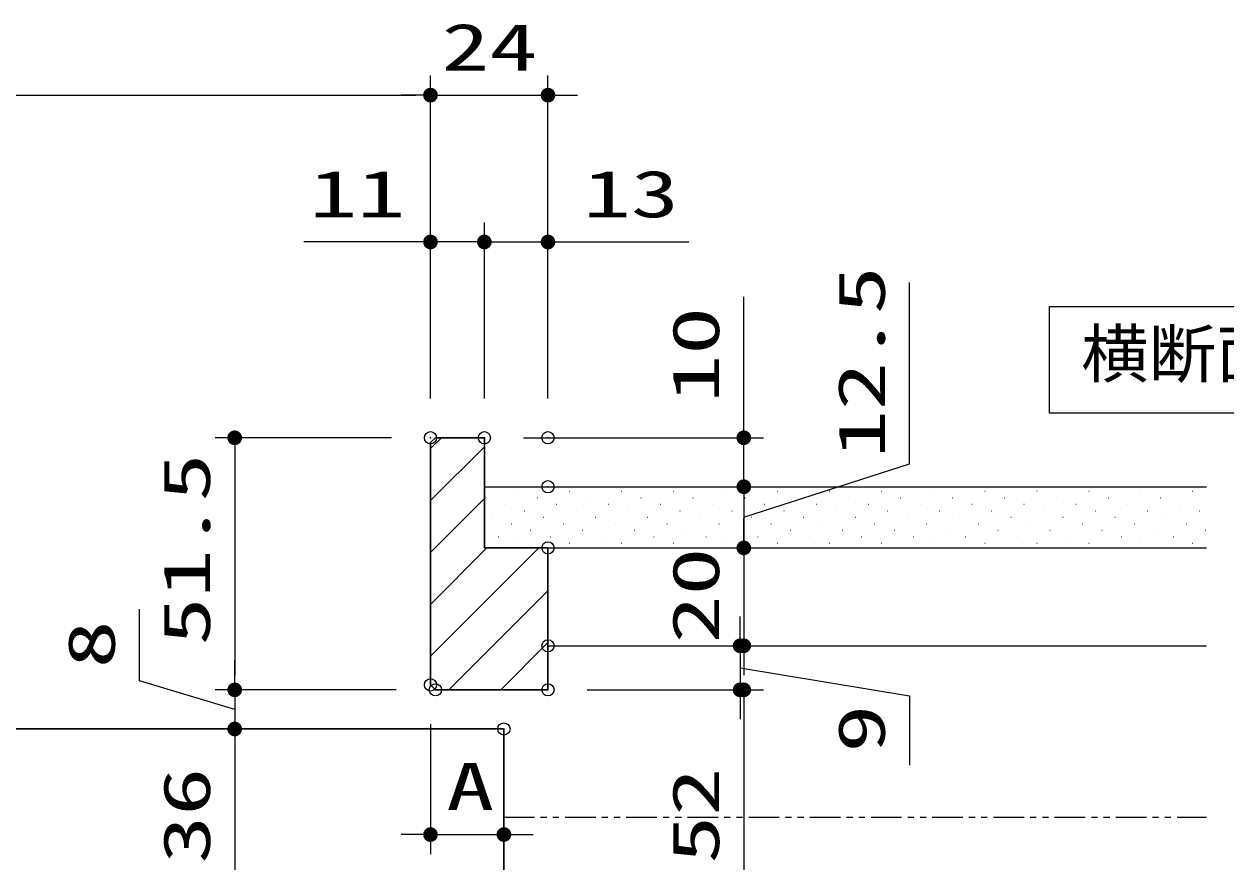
# Model space of a CAD drawing. Units: millimetres, scale not verified. Extents: x -1306 to 1306, y -607 to 607.
# Drawn here: x -882.8 to -637.2, y -303.7 to -132.5 of the extents above; entities that cross this region are included whole.
import ezdxf
from ezdxf.enums import TextEntityAlignment as Align

# ---------------------------------------------------------------- set-up
doc = ezdxf.new("R2010")
doc.units = ezdxf.units.MM
doc.header["$LTSCALE"] = 5
doc.header["$PDMODE"] = 32
doc.header["$PDSIZE"] = 2.5
doc.linetypes.add('USER1', pattern=[2.5, 1.25, -0.25, 0.25, -0.25, 0.25, -0.25])
for name, color, linetype, lineweight in [('0-1_線(黄)', 2, 'Continuous', 15), ('0-8_二点鎖線', 4, 'USER1', 9), ('0-D_線(白)', 7, 'Continuous', 30), ('1-1_寸法線', 3, 'Continuous', 13), ('1-2_ハッチング', 6, 'Continuous', 9), ('1-4_DEFPOINTS', 7, 'Continuous', 5), ('1-5_0', 3, 'Continuous', 25)]:
    doc.layers.add(name, color=color, linetype=linetype, lineweight=lineweight)
doc.styles.add('ＭＳ ゴシック', font='')
doc.styles.get('ＭＳ ゴシック').set_extended_font_data('MS Gothic')

# ---------------------------------------------------------------- blocks, each defined once
blk = doc.blocks.new('_DOT')
at = {"layer": '1-5_0'}
blk.add_line((-2.5, 0), (-5, 0), dxfattribs=at)
for points in [[(0, 0), (-2.5, 0), (-2.48, 0.313)], [(0, 0), (-2.48, -0.313), (-2.5, 0)], [(0, 0), (-2.48, 0.313), (-2.421, 0.622)], [(0, 0), (-2.421, -0.622), (-2.48, -0.313)], [(0, 0), (-2.421, 0.622), (-2.324, 0.92)], [(0, 0), (-2.324, -0.92), (-2.421, -0.622)], [(0, 0), (-2.324, 0.92), (-2.191, 1.204)], [(0, 0), (-2.191, -1.204), (-2.324, -0.92)], [(0, 0), (-2.191, 1.204), (-2.023, 1.469)], [(0, 0), (-2.023, -1.469), (-2.191, -1.204)], [(0, 0), (-2.023, 1.469), (-1.822, 1.711)], [(0, 0), (-1.822, -1.711), (-2.023, -1.469)], [(0, 0), (-1.822, 1.711), (-1.594, 1.926)], [(0, 0), (-1.594, -1.926), (-1.822, -1.711)], [(0, 0), (-1.594, 1.926), (-1.34, 2.111)], [(0, 0), (-1.34, -2.111), (-1.594, -1.926)], [(0, 0), (-1.34, 2.111), (-1.064, 2.262)], [(0, 0), (-1.064, -2.262), (-1.34, -2.111)], [(0, 0), (-1.064, 2.262), (-0.773, 2.378)], [(0, 0), (-0.773, -2.378), (-1.064, -2.262)], [(0, 0), (-0.773, 2.378), (-0.468, 2.456)], [(0, 0), (-0.468, -2.456), (-0.773, -2.378)], [(0, 0), (-0.468, 2.456), (-0.157, 2.495)], [(0, 0), (-0.157, -2.495), (-0.468, -2.456)], [(0, 0), (-0.157, 2.495), (0.157, 2.495)], [(0, 0), (0.157, -2.495), (-0.157, -2.495)], [(0, 0), (0.157, 2.495), (0.468, 2.456)], [(0, 0), (0.468, 2.456), (0.773, 2.378)], [(0, 0), (0.773, 2.378), (1.064, 2.262)], [(0, 0), (1.064, 2.262), (1.34, 2.111)], [(0, 0), (1.34, 2.111), (1.594, 1.926)], [(0, 0), (1.594, 1.926), (1.822, 1.711)], [(0, 0), (1.822, 1.711), (2.023, 1.469)], [(0, 0), (2.023, 1.469), (2.191, 1.204)], [(0, 0), (2.191, 1.204), (2.324, 0.92)], [(0, 0), (2.324, 0.92), (2.421, 0.622)], [(0, 0), (2.421, 0.622), (2.48, 0.313)], [(0, 0), (2.48, 0.313), (2.5, 0)], [(0, 0), (0.468, -2.456), (0.157, -2.495)], [(0, 0), (0.773, -2.378), (0.468, -2.456)], [(0, 0), (1.064, -2.262), (0.773, -2.378)], [(0, 0), (1.34, -2.111), (1.064, -2.262)], [(0, 0), (1.594, -1.926), (1.34, -2.111)], [(0, 0), (1.822, -1.711), (1.594, -1.926)], [(0, 0), (2.023, -1.469), (1.822, -1.711)], [(0, 0), (2.191, -1.204), (2.023, -1.469)], [(0, 0), (2.324, -0.92), (2.191, -1.204)], [(0, 0), (2.421, -0.622), (2.324, -0.92)], [(0, 0), (2.48, -0.313), (2.421, -0.622)], [(0, 0), (2.5, 0), (2.48, -0.313)]]:
    blk.add_solid(points, dxfattribs=at)

msp = doc.modelspace()

# ---------------------------------------------------------------- linework, layer by layer
at = {"layer": '0-1_線(黄)'}
for p, q in [((-788.739, -227.029), (-641.239, -227.029)), ((-775.739, -239.529), (-641.239, -239.529)), ((-775.739, -259.529), (-641.239, -259.529))]:
    msp.add_line(p, q, dxfattribs=at)
msp.add_lwpolyline([(-673.277, -190.194), (-573.699, -190.194), (-573.699, -212.029), (-673.277, -212.029)], close=True, dxfattribs=at)
at = {"layer": '0-8_二点鎖線'}
msp.add_line((-784.739, -294.529), (-641.239, -294.529), dxfattribs=at)
at = {"layer": '0-D_線(白)'}
for p, q in [((-798.739, -217.029), (-799.739, -218.029)), ((-799.739, -218.029), (-799.739, -267.529)), ((-788.739, -217.029), (-798.739, -217.029)), ((-788.739, -239.529), (-788.739, -217.029)), ((-788.739, -239.529), (-775.739, -239.529)), ((-775.739, -239.529), (-775.739, -268.529)), ((-775.739, -251.529), (-775.739, -268.529)), ((-799.739, -267.529), (-798.739, -268.529)), ((-798.739, -268.529), (-775.739, -268.529)), ((-784.739, -276.529), (-931.239, -276.529)), ((-784.739, -276.529), (-784.739, -312.529))]:
    msp.add_line(p, q, dxfattribs=at)
at = {"layer": '1-1_寸法線'}
for p, q in [((-799.739, -209.029), (-799.739, -143.029)), ((-799.739, -209.029), (-799.739, -143.029)), ((-775.739, -209.029), (-775.739, -143.029)), ((-1079.739, -147.029), (-802.739, -147.029)), ((-802.739, -147.029), (-805.739, -147.029)), ((-799.739, -147.029), (-775.739, -147.029)), ((-772.739, -147.029), (-769.739, -147.029)), ((-799.739, -209.029), (-799.739, -173.029)), ((-788.739, -209.029), (-788.739, -173.029)), ((-788.739, -209.029), (-788.739, -173.029)), ((-775.739, -209.029), (-775.739, -173.029)), ((-802.739, -177.029), (-825.644, -177.029)), ((-788.739, -177.029), (-799.739, -177.029)), ((-791.739, -177.029), (-794.739, -177.029)), ((-788.739, -177.029), (-775.739, -177.029)), ((-785.739, -177.029), (-782.739, -177.029)), ((-772.739, -177.029), (-746.977, -177.029)), ((-735.739, -214.029), (-735.739, -188.267)), ((-807.739, -217.029), (-843.739, -217.029)), ((-780.739, -217.029), (-731.739, -217.029)), ((-735.739, -227.029), (-735.739, -217.029)), ((-839.739, -220.029), (-839.739, -265.529)), ((-735.739, -224.029), (-735.739, -221.029)), ((-767.739, -227.029), (-731.739, -227.029)), ((-767.739, -227.029), (-731.739, -227.029)), ((-735.739, -227.029), (-735.739, -239.529)), ((-735.739, -227.029), (-735.739, -239.529)), ((-735.739, -230.029), (-735.739, -233.029)), ((-735.739, -236.529), (-735.739, -233.529)), ((-767.739, -239.529), (-731.739, -239.529)), ((-767.739, -239.529), (-731.739, -239.529)), ((-735.739, -239.529), (-735.739, -259.529)), ((-735.739, -242.529), (-735.739, -245.529)), ((-736.489, -256.529), (-736.489, -253.529)), ((-767.739, -259.529), (-732.489, -259.529)), ((-767.739, -259.529), (-731.739, -259.529)), ((-736.489, -259.529), (-736.489, -268.529)), ((-736.489, -259.529), (-736.489, -268.529)), ((-839.739, -265.529), (-839.739, -262.529)), ((-735.739, -262.529), (-735.739, -265.529)), ((-806.739, -268.529), (-843.739, -268.529)), ((-806.739, -268.529), (-843.739, -268.529)), ((-839.739, -268.529), (-839.739, -276.529)), ((-839.739, -268.529), (-839.739, -276.529)), ((-767.739, -268.529), (-731.739, -268.529)), ((-767.739, -268.529), (-732.489, -268.529)), ((-736.489, -271.529), (-736.489, -274.529)), ((-735.739, -271.529), (-735.739, -317.529)), ((-792.739, -276.529), (-843.739, -276.529)), ((-792.739, -276.529), (-843.739, -276.529)), ((-799.739, -275.529), (-799.739, -302.097)), ((-839.739, -279.529), (-839.739, -282.529)), ((-839.739, -279.529), (-839.739, -309.529)), ((-784.739, -284.529), (-784.739, -302.097)), ((-802.739, -298.097), (-805.739, -298.097)), ((-799.739, -298.097), (-784.739, -298.097)), ((-781.739, -298.097), (-778.739, -298.097))]:
    msp.add_line(p, q, dxfattribs=at)
for points in [[(-735.739, -233.279), (-701.889, -222.327), (-701.889, -185.28)], [(-839.739, -272.529), (-859.195, -266.707), (-859.195, -252.041)], [(-736.489, -264.029), (-701.889, -269.761), (-701.889, -283.951)]]:
    msp.add_lwpolyline(points, dxfattribs=at)
at = {"layer": '1-2_ハッチング'}
for p, q in [((-799.739, -219.251), (-797.517, -217.029)), ((-799.739, -229.857), (-788.739, -218.857)), ((-781.93, -227.958), (-781.88, -227.958)), ((-771.323, -227.958), (-771.273, -227.958)), ((-760.717, -227.958), (-760.667, -227.958)), ((-750.11, -227.958), (-750.06, -227.958)), ((-739.504, -227.958), (-739.454, -227.958)), ((-728.897, -227.958), (-728.847, -227.958)), ((-718.29, -227.958), (-718.24, -227.958)), ((-707.684, -227.958), (-707.634, -227.958)), ((-697.077, -227.958), (-697.027, -227.958)), ((-686.471, -227.958), (-686.421, -227.958)), ((-675.864, -227.958), (-675.814, -227.958)), ((-665.257, -227.958), (-665.207, -227.958)), ((-654.651, -227.958), (-654.601, -227.958)), ((-644.044, -227.958), (-643.994, -227.958)), ((-799.739, -240.464), (-788.739, -229.464)), ((-788.559, -229.284), (-788.509, -229.284)), ((-784.582, -230.61), (-784.532, -230.61)), ((-777.953, -229.284), (-777.903, -229.284)), ((-773.975, -230.61), (-773.925, -230.61)), ((-767.346, -229.284), (-767.296, -229.284)), ((-763.369, -230.61), (-763.319, -230.61)), ((-756.739, -229.284), (-756.689, -229.284)), ((-752.762, -230.61), (-752.712, -230.61)), ((-746.133, -229.284), (-746.083, -229.284)), ((-742.155, -230.61), (-742.105, -230.61)), ((-735.526, -229.284), (-735.476, -229.284)), ((-731.549, -230.61), (-731.499, -230.61)), ((-724.92, -229.284), (-724.87, -229.284)), ((-720.942, -230.61), (-720.892, -230.61)), ((-714.313, -229.284), (-714.263, -229.284)), ((-710.335, -230.61), (-710.285, -230.61)), ((-703.706, -229.284), (-703.656, -229.284)), ((-699.729, -230.61), (-699.679, -230.61)), ((-693.1, -229.284), (-693.05, -229.284)), ((-689.122, -230.61), (-689.072, -230.61)), ((-682.493, -229.284), (-682.443, -229.284)), ((-678.516, -230.61), (-678.466, -230.61)), ((-671.887, -229.284), (-671.837, -229.284)), ((-667.909, -230.61), (-667.859, -230.61)), ((-661.28, -229.284), (-661.23, -229.284)), ((-657.302, -230.61), (-657.252, -230.61)), ((-650.673, -229.284), (-650.623, -229.284)), ((-646.696, -230.61), (-646.646, -230.61)), ((-780.604, -231.936), (-780.554, -231.936)), ((-769.998, -231.936), (-769.948, -231.936)), ((-759.391, -231.936), (-759.341, -231.936)), ((-748.784, -231.936), (-748.734, -231.936)), ((-738.178, -231.936), (-738.128, -231.936)), ((-727.571, -231.936), (-727.521, -231.936)), ((-716.965, -231.936), (-716.915, -231.936)), ((-706.358, -231.936), (-706.308, -231.936)), ((-695.751, -231.936), (-695.701, -231.936)), ((-685.145, -231.936), (-685.095, -231.936)), ((-674.538, -231.936), (-674.488, -231.936)), ((-663.932, -231.936), (-663.882, -231.936)), ((-653.325, -231.936), (-653.275, -231.936)), ((-642.718, -231.936), (-642.668, -231.936)), ((-787.233, -233.261), (-787.183, -233.261)), ((-783.256, -234.587), (-783.206, -234.587)), ((-776.627, -233.261), (-776.577, -233.261)), ((-772.649, -234.587), (-772.599, -234.587)), ((-766.02, -233.261), (-765.97, -233.261)), ((-762.043, -234.587), (-761.993, -234.587)), ((-755.414, -233.261), (-755.364, -233.261)), ((-751.436, -234.587), (-751.386, -234.587)), ((-744.807, -233.261), (-744.757, -233.261)), ((-740.829, -234.587), (-740.779, -234.587)), ((-734.2, -233.261), (-734.15, -233.261)), ((-730.223, -234.587), (-730.173, -234.587)), ((-723.594, -233.261), (-723.544, -233.261)), ((-719.616, -234.587), (-719.566, -234.587)), ((-712.987, -233.261), (-712.937, -233.261)), ((-709.01, -234.587), (-708.96, -234.587)), ((-702.381, -233.261), (-702.331, -233.261)), ((-698.403, -234.587), (-698.353, -234.587)), ((-691.774, -233.261), (-691.724, -233.261)), ((-687.796, -234.587), (-687.746, -234.587)), ((-681.167, -233.261), (-681.117, -233.261)), ((-677.19, -234.587), (-677.14, -234.587)), ((-670.561, -233.261), (-670.511, -233.261)), ((-666.583, -234.587), (-666.533, -234.587)), ((-659.954, -233.261), (-659.904, -233.261)), ((-655.977, -234.587), (-655.927, -234.587)), ((-649.348, -233.261), (-649.298, -233.261)), ((-645.37, -234.587), (-645.32, -234.587)), ((-785.908, -237.239), (-785.858, -237.239)), ((-779.278, -235.913), (-779.228, -235.913)), ((-775.301, -237.239), (-775.251, -237.239)), ((-768.672, -235.913), (-768.622, -235.913)), ((-764.694, -237.239), (-764.644, -237.239)), ((-758.065, -235.913), (-758.015, -235.913)), ((-754.088, -237.239), (-754.038, -237.239)), ((-747.459, -235.913), (-747.409, -235.913)), ((-743.481, -237.239), (-743.431, -237.239)), ((-736.852, -235.913), (-736.802, -235.913)), ((-732.875, -237.239), (-732.825, -237.239)), ((-726.245, -235.913), (-726.195, -235.913)), ((-722.268, -237.239), (-722.218, -237.239)), ((-715.639, -235.913), (-715.589, -235.913)), ((-711.661, -237.239), (-711.611, -237.239)), ((-705.032, -235.913), (-704.982, -235.913)), ((-701.055, -237.239), (-701.005, -237.239)), ((-694.426, -235.913), (-694.376, -235.913)), ((-690.448, -237.239), (-690.398, -237.239)), ((-683.819, -235.913), (-683.769, -235.913)), ((-679.842, -237.239), (-679.792, -237.239)), ((-673.212, -235.913), (-673.162, -235.913)), ((-669.235, -237.239), (-669.185, -237.239)), ((-662.606, -235.913), (-662.556, -235.913)), ((-658.628, -237.239), (-658.578, -237.239)), ((-651.999, -235.913), (-651.949, -235.913)), ((-648.022, -237.239), (-647.972, -237.239)), ((-641.393, -235.913), (-641.343, -235.913)), ((-799.739, -251.071), (-788.198, -239.529)), ((-799.739, -261.677), (-777.591, -239.529)), ((-781.93, -238.565), (-781.88, -238.565)), ((-771.323, -238.565), (-771.273, -238.565)), ((-760.717, -238.565), (-760.667, -238.565)), ((-750.11, -238.565), (-750.06, -238.565)), ((-739.504, -238.565), (-739.454, -238.565)), ((-728.897, -238.565), (-728.847, -238.565)), ((-718.29, -238.565), (-718.24, -238.565)), ((-707.684, -238.565), (-707.634, -238.565)), ((-697.077, -238.565), (-697.027, -238.565)), ((-686.471, -238.565), (-686.421, -238.565)), ((-675.864, -238.565), (-675.814, -238.565)), ((-665.257, -238.565), (-665.207, -238.565)), ((-654.651, -238.565), (-654.601, -238.565)), ((-644.044, -238.565), (-643.994, -238.565)), ((-795.984, -268.529), (-775.739, -248.284)), ((-785.378, -268.529), (-775.739, -258.89))]:
    msp.add_line(p, q, dxfattribs=at)
at = {"layer": '1-4_DEFPOINTS'}
for p in [(-799.739, -147.029), (-775.739, -147.029), (-799.739, -177.029), (-775.739, -177.029), (-799.739, -217.029), (-799.739, -217.029), (-788.739, -217.029), (-788.739, -217.029), (-775.739, -217.029), (-775.739, -227.029), (-735.739, -227.029), (-775.739, -239.529), (-735.739, -239.529), (-775.739, -259.529), (-775.739, -259.529), (-735.739, -259.529), (-839.739, -268.529), (-799.739, -267.529), (-798.739, -268.529), (-775.739, -268.529), (-736.489, -268.529), (-839.739, -276.529), (-784.739, -276.529), (-784.739, -276.529), (-784.739, -298.097)]:
    msp.add_point(p, dxfattribs=at)

# ---------------------------------------------------------------- block references
at = {"layer": '1-1_寸法線', "xscale": 0.6, "yscale": 0.6}
for p in [(-799.739, -147.029), (-799.739, -147.029), (-799.739, -177.029), (-788.739, -177.029), (-799.739, -298.097)]:
    msp.add_blockref('_DOT', p, dxfattribs=at)
for p, rotation in [((-775.739, -147.029), 180), ((-788.739, -177.029), 180), ((-775.739, -177.029), 180), ((-839.739, -217.029), 90), ((-735.739, -217.029), 270), ((-735.739, -227.029), 270), ((-735.739, -227.029), 90), ((-735.739, -239.529), 270), ((-735.739, -239.529), 90), ((-736.489, -259.529), 270), ((-735.739, -259.529), 90), ((-839.739, -268.529), 270), ((-839.739, -268.529), 270), ((-736.489, -268.529), 90), ((-735.739, -268.529), 90), ((-839.739, -276.529), 90), ((-839.739, -276.529), 90), ((-784.739, -298.097), 180)]:
    msp.add_blockref('_DOT', p, dxfattribs=dict(at, rotation=rotation))

# ---------------------------------------------------------------- texts
at = {"layer": '0-1_線(黄)', "style": 'ＭＳ ゴシック', "width": 1.05}
msp.add_text('横断面図 1/4', height=9.621, dxfattribs=at).set_placement((-666.834, -207.572), align=Align.BOTTOM_LEFT)
at = {"layer": '1-1_寸法線', "style": 'ＭＳ ゴシック', "width": 1.5}
for s, p in [('24', (-797.501, -144.879)), ('11', (-824.501, -174.879)), ('13', (-768.596, -174.879)), ('A', (-796.525, -295.947))]:
    msp.add_text(s, height=9.604, dxfattribs=at).set_placement(p, align=Align.BOTTOM_LEFT)
for s, p in [('12.5', (-704.039, -221.185)), ('10', (-737.889, -209.886)), ('51.5', (-841.889, -259.446)), ('20', (-737.889, -259.053)), ('8', (-861.345, -264.136)), ('9', (-704.039, -281.38)), ('36', (-841.889, -304.053)), ('52', (-737.889, -304.053))]:
    msp.add_text(s, height=9.604, rotation=90, dxfattribs=at).set_placement(p, align=Align.BOTTOM_LEFT)

doc.saveas('drawing.dxf')
